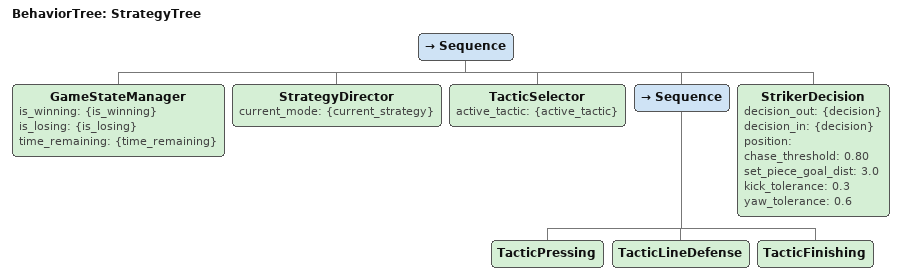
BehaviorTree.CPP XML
<root main_tree_to_execute="StrategyTree">
    <BehaviorTree ID="StrategyTree">
        <Sequence>
            <!-- Layer 1: 상황 인지(게임 상태) -->
            <GameStateManager is_winning="{is_winning}" is_losing="{is_losing}" time_remaining="{time_remaining}"/>

            <!-- Layer 2: 상위 전략 선택 -->
            <StrategyDirector current_mode="{current_strategy}"/>

            <!-- Layer 3: 세부 전략 (Parameter Composers) - Sequential Execution -->
            <TacticSelector active_tactic="{active_tactic}"/>

            <Sequence>
                <TacticPressing/>      <!-- Chase Parameters -->
                <TacticLineDefense/>   <!-- Defense Line -->
                <TacticFinishing/>     <!-- Kick Parameters -->
            </Sequence>

            <!-- Layer 5: 최종 행동 결정 (StrikerDecision) -->
            <StrikerDecision
                decision_out="{decision}"
                decision_in="{decision}"
                position=""
                chase_threshold="0.80"
                set_piece_goal_dist="3.0"
                kick_tolerance="0.3"
                yaw_tolerance="0.6"
            />
        </Sequence>
    </BehaviorTree>
</root>
